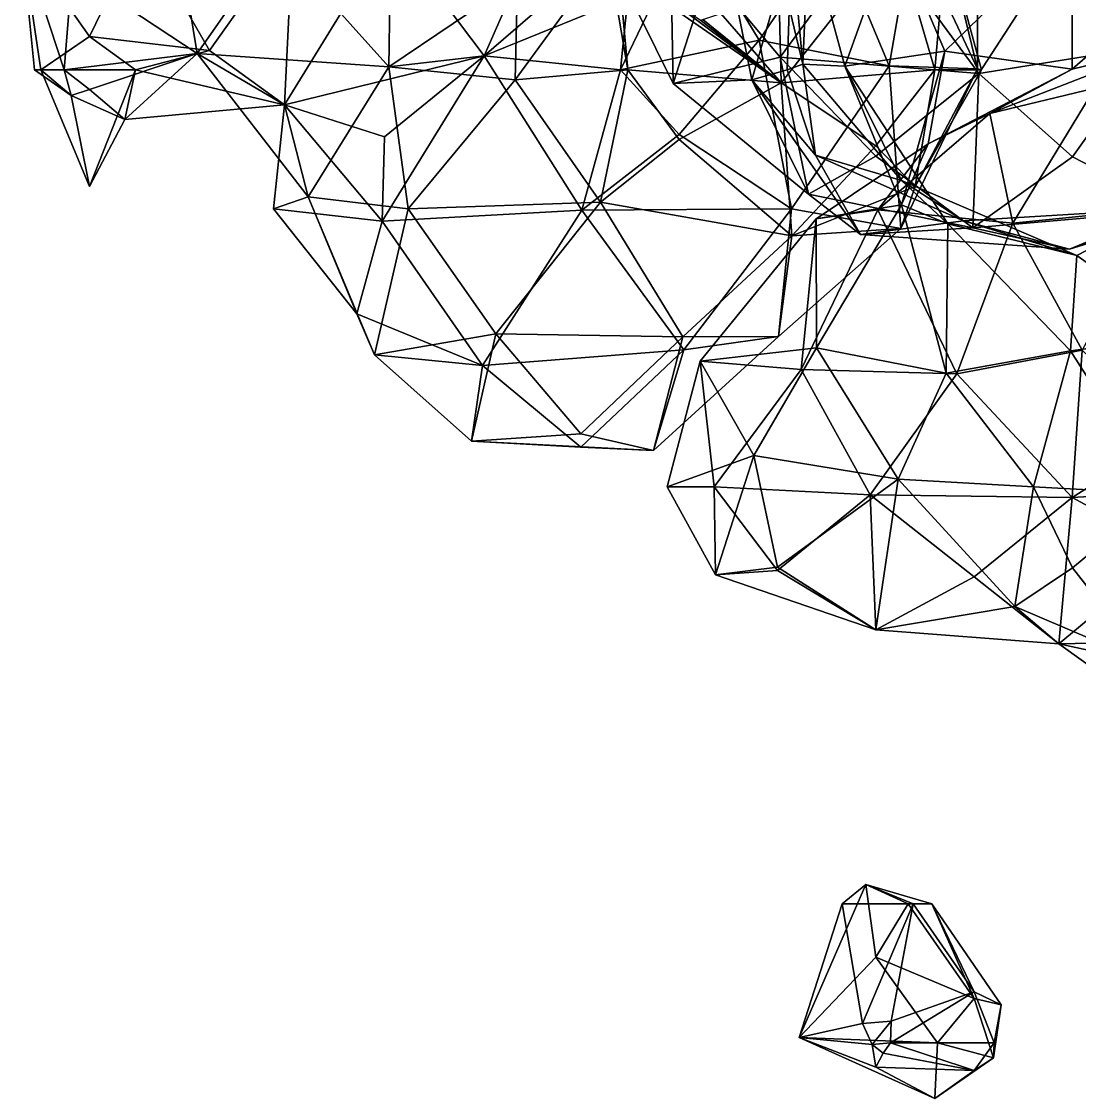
# Model space of a CAD drawing. Extents: x 290083 to 295691, y 4553739 to 4561622.
# Drawn here: x 295165.6 to 295301.2, y 4559380.9 to 4559518.9 of the extents above; entities that cross this region are included whole.
import ezdxf

# ---------------------------------------------------------------- set-up
doc = ezdxf.new("R2010")
doc.units = 0
doc.layers.add('Au_ppm_Pref_-_0_3', color=7, linetype='CONTINUOUS')

msp = doc.modelspace()

# ---------------------------------------------------------------- linework, layer by layer
at = {"layer": 'Au_ppm_Pref_-_0_3'}
for points in [[(295188.1, 4559514.83, 1881.49), (295172.08, 4559525.42, 1883.43), (295184.95, 4559534.07, 1888.29)], [(295198.19, 4559529.26, 1882.15), (295188.1, 4559514.83, 1881.49), (295184.95, 4559534.07, 1888.29)], [(295165.6, 4559529.42, 1877.63), (295174.3, 4559516.99, 1875.41), (295180.87, 4559530.55, 1873.98)], [(295174.3, 4559516.99, 1875.41), (295189.7, 4559515.22, 1873.03), (295180.87, 4559530.55, 1873.98)], [(295200.35, 4559530.27, 1871.75), (295180.87, 4559530.55, 1873.98), (295189.7, 4559515.22, 1873.03)], [(295199.31, 4559508.26, 1875.42), (295200.35, 4559530.27, 1871.75), (295189.7, 4559515.22, 1873.03)], [(295212.66, 4559513.12, 1883.68), (295198.19, 4559529.26, 1882.15), (295212.94, 4559530.41, 1876.85)], [(295224.89, 4559514.54, 1875.94), (295212.94, 4559530.41, 1876.85), (295199.31, 4559508.26, 1875.42)], [(295199.31, 4559508.26, 1875.42), (295212.94, 4559530.41, 1876.85), (295200.35, 4559530.27, 1871.75)], [(295212.66, 4559513.12, 1883.68), (295212.94, 4559530.41, 1876.85), (295224.89, 4559514.54, 1875.94)], [(295240.24, 4559528.95, 1816.74), (295249.13, 4559510.99, 1817.39), (295248.71, 4559531.13, 1811.52)], [(295255.41, 4559530.55, 1822.23), (295249.13, 4559510.99, 1817.39), (295240.24, 4559528.95, 1816.74)], [(295243.32, 4559522.03, 1876.83), (295242.38, 4559512.73, 1873.28), (295251.27, 4559531.22, 1872.88)], [(295251.27, 4559531.22, 1872.88), (295242.38, 4559512.73, 1873.28), (295260.13, 4559516.51, 1873.26)], [(295262.84, 4559514.35, 1811.9), (295274.78, 4559530.62, 1809.46), (295248.71, 4559531.13, 1811.52)], [(295248.71, 4559531.13, 1811.52), (295249.13, 4559510.99, 1817.39), (295262.84, 4559514.35, 1811.9)], [(295259.21, 4559511.43, 1824.02), (295249.13, 4559510.99, 1817.39), (295255.41, 4559530.55, 1822.23)], [(295269.59, 4559530.55, 1873.48), (295251.27, 4559531.22, 1872.88), (295260.13, 4559516.51, 1873.26)], [(295259.21, 4559511.43, 1824.02), (295255.41, 4559530.55, 1822.23), (295264.27, 4559529.01, 1828.85)], [(295269.59, 4559530.55, 1873.48), (295260.13, 4559516.51, 1873.26), (295276.8, 4559513.23, 1875.79)], [(295266.48, 4559530.39, 1840.87), (295265.73, 4559513.45, 1835.38), (295261.62, 4559530.55, 1835.25)], [(295261.62, 4559530.55, 1835.25), (295265.73, 4559513.45, 1835.38), (295264.27, 4559529.01, 1828.85)], [(295288.27, 4559512.26, 1811.3), (295274.78, 4559530.62, 1809.46), (295262.84, 4559514.35, 1811.9)], [(295266.48, 4559530.39, 1840.87), (295271.1, 4559513.2, 1842.31), (295265.73, 4559513.45, 1835.38)], [(295266.48, 4559530.39, 1840.87), (295277.37, 4559530.55, 1846.06), (295271.1, 4559513.2, 1842.31)], [(295279.77, 4559530.55, 1877.82), (295269.59, 4559530.55, 1873.48), (295276.8, 4559513.23, 1875.79)], [(295277.37, 4559530.55, 1846.06), (295283.93, 4559515.12, 1847.93), (295271.1, 4559513.2, 1842.31)], [(295300.26, 4559530.7, 1809.68), (295274.78, 4559530.62, 1809.46), (295288.27, 4559512.26, 1811.3)], [(295279.77, 4559530.55, 1877.82), (295276.8, 4559513.23, 1875.79), (295288.1, 4559512.86, 1882.83)], [(295277.37, 4559530.55, 1846.06), (295300.29, 4559531.07, 1847.25), (295283.93, 4559515.12, 1847.93)], [(295288.17, 4559530.55, 1882.77), (295279.77, 4559530.55, 1877.82), (295288.1, 4559512.86, 1882.83)], [(295300.29, 4559531.07, 1847.25), (295300.24, 4559512.79, 1853.09), (295283.93, 4559515.12, 1847.93)], [(295284.09, 4559529.43, 1889.01), (295288.17, 4559530.55, 1882.77), (295288.1, 4559512.86, 1882.83)], [(295310.48, 4559515.8, 1812.15), (295300.26, 4559530.7, 1809.68), (295288.27, 4559512.26, 1811.3)], [(295300.29, 4559531.07, 1847.25), (295315.94, 4559526.53, 1852.03), (295300.24, 4559512.79, 1853.09)], [(295310.48, 4559515.8, 1812.15), (295323.32, 4559530.21, 1812.26), (295300.26, 4559530.7, 1809.68)], [(295172.08, 4559525.42, 1883.43), (295171.06, 4559512.73, 1878.36), (295165.6, 4559529.42, 1877.63)], [(295167.26, 4559512.73, 1876.83), (295165.6, 4559529.42, 1877.63), (295171.06, 4559512.73, 1878.36)], [(295165.6, 4559529.42, 1877.63), (295168.05, 4559512.73, 1873.88), (295174.3, 4559516.99, 1875.41)], [(295165.6, 4559529.42, 1877.63), (295167.26, 4559512.73, 1876.83), (295168.05, 4559512.73, 1873.88)], [(295188.1, 4559514.83, 1881.49), (295198.19, 4559529.26, 1882.15), (295212.66, 4559513.12, 1883.68)], [(295241.82, 4559529.16, 1888.36), (295243.31, 4559512.73, 1891.81), (295228.86, 4559511.43, 1887.73)], [(295241.82, 4559529.16, 1888.36), (295228.86, 4559511.43, 1887.73), (295229.16, 4559524.24, 1882.77)], [(295241.82, 4559529.16, 1888.36), (295241.01, 4559526.28, 1894.64), (295243.31, 4559512.73, 1891.81)], [(295264.27, 4559529.01, 1828.85), (295263.71, 4559512.73, 1829.31), (295259.21, 4559511.43, 1824.02)], [(295262.69, 4559521.52, 1898.13), (295277.71, 4559529.71, 1895.5), (295262.96, 4559511.06, 1895.24)], [(295277.71, 4559529.71, 1895.5), (295282.65, 4559512.73, 1892.27), (295262.96, 4559511.06, 1895.24)], [(295263.71, 4559512.73, 1829.31), (295264.27, 4559529.01, 1828.85), (295265.73, 4559513.45, 1835.38)], [(295282.65, 4559512.73, 1892.27), (295277.71, 4559529.71, 1895.5), (295284.09, 4559529.43, 1889.01)], [(295284.09, 4559529.43, 1889.01), (295288.65, 4559512.73, 1888.71), (295282.65, 4559512.73, 1892.27)], [(295284.09, 4559529.43, 1889.01), (295288.1, 4559512.86, 1882.83), (295288.65, 4559512.73, 1888.71)], [(295262.96, 4559511.06, 1895.24), (295241.01, 4559526.28, 1894.64), (295247.67, 4559522.45, 1896.99)], [(295262.96, 4559511.06, 1895.24), (295243.31, 4559512.73, 1891.81), (295241.01, 4559526.28, 1894.64)], [(295311.16, 4559515.46, 1859.02), (295300.24, 4559512.79, 1853.09), (295315.94, 4559526.53, 1852.03)], [(295188.1, 4559514.83, 1881.49), (295171.06, 4559512.73, 1878.36), (295172.08, 4559525.42, 1883.43)], [(295237.3, 4559525.25, 1878.59), (295229.16, 4559524.24, 1882.77), (295224.89, 4559514.54, 1875.94)], [(295237.3, 4559525.25, 1878.59), (295224.89, 4559514.54, 1875.94), (295243.32, 4559522.03, 1876.83)], [(295229.16, 4559524.24, 1882.77), (295228.86, 4559511.43, 1887.73), (295212.66, 4559513.12, 1883.68)], [(295229.16, 4559524.24, 1882.77), (295212.66, 4559513.12, 1883.68), (295224.89, 4559514.54, 1875.94)], [(295243.32, 4559522.03, 1876.83), (295224.89, 4559514.54, 1875.94), (295242.38, 4559512.73, 1873.28)], [(295252.61, 4559519.07, 1897.25), (295262.96, 4559511.06, 1895.24), (295247.67, 4559522.45, 1896.99)], [(295262.96, 4559511.06, 1895.24), (295255.21, 4559519.93, 1897.54), (295262.69, 4559521.52, 1898.13)], [(295252.9, 4559519.17, 1897.28), (295262.96, 4559511.06, 1895.24), (295252.61, 4559519.07, 1897.25)], [(295255.21, 4559519.93, 1897.54), (295262.96, 4559511.06, 1895.24), (295252.9, 4559519.17, 1897.28)], [(295174.3, 4559516.99, 1875.41), (295168.05, 4559512.73, 1873.88), (295180.21, 4559512.73, 1874.04)], [(295174.3, 4559516.99, 1875.41), (295180.21, 4559512.73, 1874.04), (295189.7, 4559515.22, 1873.03)], [(295249.9, 4559504.42, 1874.06), (295260.13, 4559516.51, 1873.26), (295242.38, 4559512.73, 1873.28)], [(295249.9, 4559504.42, 1874.06), (295264.28, 4559494.91, 1875.6), (295260.13, 4559516.51, 1873.26)], [(295260.13, 4559516.51, 1873.26), (295264.28, 4559494.91, 1875.6), (295276.8, 4559513.23, 1875.79)], [(295180.21, 4559512.73, 1874.04), (295199.31, 4559508.26, 1875.42), (295189.7, 4559515.22, 1873.03)], [(295278.37, 4559495.41, 1846.82), (295271.1, 4559513.2, 1842.31), (295283.93, 4559515.12, 1847.93)], [(295283.93, 4559515.12, 1847.93), (295281.81, 4559503.24, 1853.07), (295278.37, 4559495.41, 1846.82)], [(295281.81, 4559503.24, 1853.07), (295283.93, 4559515.12, 1847.93), (295300.24, 4559512.79, 1853.09)], [(295310.48, 4559515.8, 1812.15), (295288.27, 4559512.26, 1811.3), (295300.3, 4559501.57, 1813.71)], [(295303.14, 4559510.39, 1863.78), (295289.69, 4559507.11, 1858.07), (295311.16, 4559515.46, 1859.02)], [(295311.16, 4559515.46, 1859.02), (295289.69, 4559507.11, 1858.07), (295300.24, 4559512.79, 1853.09)], [(295300.3, 4559501.57, 1813.71), (295313.52, 4559494.72, 1817.5), (295310.48, 4559515.8, 1812.15)], [(295174.3, 4559510.2, 1877.67), (295171.06, 4559512.73, 1878.36), (295188.1, 4559514.83, 1881.49)], [(295178.83, 4559506.34, 1876.83), (295174.3, 4559510.2, 1877.67), (295188.1, 4559514.83, 1881.49)], [(295199.31, 4559508.26, 1875.42), (295178.83, 4559506.34, 1876.83), (295188.1, 4559514.83, 1881.49)], [(295202.32, 4559496.46, 1882.06), (295188.1, 4559514.83, 1881.49), (295212.66, 4559513.12, 1883.68)], [(295199.31, 4559508.26, 1875.42), (295188.1, 4559514.83, 1881.49), (295202.32, 4559496.46, 1882.06)], [(295224.89, 4559514.54, 1875.94), (295199.31, 4559508.26, 1875.42), (295212.1, 4559504.13, 1873.75)], [(295211.81, 4559493.34, 1874.77), (295224.89, 4559514.54, 1875.94), (295212.1, 4559504.13, 1873.75)], [(295237.42, 4559494.72, 1876.84), (295224.89, 4559514.54, 1875.94), (295211.81, 4559493.34, 1874.77)], [(295242.38, 4559512.73, 1873.28), (295224.89, 4559514.54, 1875.94), (295237.42, 4559494.72, 1876.84)], [(295249.13, 4559510.99, 1817.39), (295266.45, 4559496.78, 1818.45), (295262.84, 4559514.35, 1811.9)], [(295275.1, 4559501.64, 1813.73), (295288.27, 4559512.26, 1811.3), (295262.84, 4559514.35, 1811.9)], [(295266.45, 4559496.78, 1818.45), (295275.1, 4559501.64, 1813.73), (295262.84, 4559514.35, 1811.9)], [(295171.97, 4559509.43, 1876.83), (295167.26, 4559512.73, 1876.83), (295171.06, 4559512.73, 1878.36)], [(295167.26, 4559512.73, 1876.83), (295171.97, 4559509.43, 1876.83), (295168.05, 4559512.73, 1873.88)], [(295171.97, 4559509.43, 1876.83), (295174.3, 4559497.78, 1871.84), (295168.05, 4559512.73, 1873.88)], [(295180.21, 4559512.73, 1874.04), (295168.05, 4559512.73, 1873.88), (295174.3, 4559497.78, 1871.84)], [(295171.97, 4559509.43, 1876.83), (295171.06, 4559512.73, 1878.36), (295174.3, 4559510.2, 1877.67)], [(295178.83, 4559506.34, 1876.83), (295180.21, 4559512.73, 1874.04), (295174.3, 4559497.78, 1871.84)], [(295180.21, 4559512.73, 1874.04), (295178.83, 4559506.34, 1876.83), (295199.31, 4559508.26, 1875.42)], [(295202.32, 4559496.46, 1882.06), (295212.66, 4559513.12, 1883.68), (295215.15, 4559494.91, 1887.27)], [(295215.15, 4559494.91, 1887.27), (295212.66, 4559513.12, 1883.68), (295228.86, 4559511.43, 1887.73)], [(295239.78, 4559495.77, 1887.91), (295228.86, 4559511.43, 1887.73), (295243.31, 4559512.73, 1891.81)], [(295249.9, 4559504.42, 1874.06), (295242.38, 4559512.73, 1873.28), (295237.42, 4559494.72, 1876.84)], [(295239.78, 4559495.77, 1887.91), (295243.31, 4559512.73, 1891.81), (295249.9, 4559503.81, 1891.68)], [(295243.31, 4559512.73, 1891.81), (295262.96, 4559511.06, 1895.24), (295249.9, 4559503.81, 1891.68)], [(295267.36, 4559501.79, 1829.31), (295259.21, 4559511.43, 1824.02), (295263.71, 4559512.73, 1829.31)], [(295282.65, 4559512.73, 1892.27), (295275.1, 4559503, 1891.95), (295262.96, 4559511.06, 1895.24)], [(295267.36, 4559501.79, 1829.31), (295263.71, 4559512.73, 1829.31), (295265.73, 4559513.45, 1835.38)], [(295276.8, 4559513.23, 1875.79), (295264.28, 4559494.91, 1875.6), (295278.3, 4559492.4, 1883.05)], [(295271.1, 4559513.2, 1842.31), (295278.39, 4559498.56, 1835.38), (295265.73, 4559513.45, 1835.38)], [(295267.36, 4559501.79, 1829.31), (295265.73, 4559513.45, 1835.38), (295278.39, 4559498.56, 1835.38)], [(295284.3, 4559492.97, 1840.12), (295271.1, 4559513.2, 1842.31), (295278.37, 4559495.41, 1846.82)], [(295278.39, 4559498.56, 1835.38), (295271.1, 4559513.2, 1842.31), (295284.3, 4559492.97, 1840.12)], [(295280.13, 4559497.79, 1888.71), (295275.1, 4559503, 1891.95), (295282.65, 4559512.73, 1892.27)], [(295287.54, 4559492.46, 1817.16), (295288.27, 4559512.26, 1811.3), (295275.1, 4559501.64, 1813.73)], [(295288.1, 4559512.86, 1882.83), (295276.8, 4559513.23, 1875.79), (295278.3, 4559492.4, 1883.05)], [(295280.13, 4559497.79, 1888.71), (295288.1, 4559512.86, 1882.83), (295278.3, 4559492.4, 1883.05)], [(295280.13, 4559497.79, 1888.71), (295288.65, 4559512.73, 1888.71), (295288.1, 4559512.86, 1882.83)], [(295288.65, 4559512.73, 1888.71), (295280.13, 4559497.79, 1888.71), (295282.65, 4559512.73, 1892.27)], [(295289.69, 4559507.11, 1858.07), (295281.81, 4559503.24, 1853.07), (295300.24, 4559512.79, 1853.09)], [(295287.54, 4559492.46, 1817.16), (295300.3, 4559501.57, 1813.71), (295288.27, 4559512.26, 1811.3)], [(295239.78, 4559495.77, 1887.91), (295215.15, 4559494.91, 1887.27), (295228.86, 4559511.43, 1887.73)], [(295266.45, 4559496.78, 1818.45), (295249.13, 4559510.99, 1817.39), (295259.21, 4559511.43, 1824.02)], [(295262.96, 4559511.06, 1895.24), (295264.33, 4559491.46, 1890.25), (295249.9, 4559503.81, 1891.68)], [(295267.36, 4559501.79, 1829.31), (295273.11, 4559491.6, 1823.63), (295259.21, 4559511.43, 1824.02)], [(295259.21, 4559511.43, 1824.02), (295273.11, 4559491.6, 1823.63), (295266.45, 4559496.78, 1818.45)], [(295275.1, 4559503, 1891.95), (295264.33, 4559491.46, 1890.25), (295262.96, 4559511.06, 1895.24)], [(295178.83, 4559506.34, 1876.83), (295171.97, 4559509.43, 1876.83), (295174.3, 4559510.2, 1877.67)], [(295171.97, 4559509.43, 1876.83), (295178.83, 4559506.34, 1876.83), (295174.3, 4559497.78, 1871.84)], [(295303.14, 4559510.39, 1863.78), (295292.66, 4559493.06, 1863.72), (295289.69, 4559507.11, 1858.07)], [(295292.66, 4559493.06, 1863.72), (295303.14, 4559510.39, 1863.78), (295311.27, 4559494.97, 1867.23)], [(295202.32, 4559496.46, 1882.06), (295197.91, 4559494.91, 1876.83), (295199.31, 4559508.26, 1875.42)], [(295197.91, 4559494.91, 1876.83), (295211.81, 4559493.34, 1874.77), (295199.31, 4559508.26, 1875.42)], [(295212.1, 4559504.13, 1873.75), (295199.31, 4559508.26, 1875.42), (295211.81, 4559493.34, 1874.77)], [(295281.81, 4559503.24, 1853.07), (295289.69, 4559507.11, 1858.07), (295275.35, 4559494.79, 1858.97)], [(295292.66, 4559493.06, 1863.72), (295275.35, 4559494.79, 1858.97), (295289.69, 4559507.11, 1858.07)], [(295264.28, 4559494.91, 1875.6), (295249.9, 4559504.42, 1874.06), (295237.42, 4559494.72, 1876.84)], [(295239.78, 4559495.77, 1887.91), (295249.9, 4559503.81, 1891.68), (295264.33, 4559491.46, 1890.25)], [(295264.33, 4559491.46, 1890.25), (295275.1, 4559503, 1891.95), (295280.13, 4559497.79, 1888.71)], [(295267.44, 4559493.62, 1853.07), (295281.81, 4559503.24, 1853.07), (295275.35, 4559494.79, 1858.97)], [(295281.81, 4559503.24, 1853.07), (295267.44, 4559493.62, 1853.07), (295278.37, 4559495.41, 1846.82)], [(295266.45, 4559496.78, 1818.45), (295287.54, 4559492.46, 1817.16), (295275.1, 4559501.64, 1813.73)], [(295278.39, 4559498.56, 1835.38), (295286.32, 4559493.38, 1829.49), (295267.36, 4559501.79, 1829.31)], [(295286.32, 4559493.38, 1829.49), (295273.11, 4559491.6, 1823.63), (295267.36, 4559501.79, 1829.31)], [(295313.52, 4559494.72, 1817.5), (295300.3, 4559501.57, 1813.71), (295287.54, 4559492.46, 1817.16)], [(295300.84, 4559488.93, 1834.71), (295286.32, 4559493.38, 1829.49), (295278.39, 4559498.56, 1835.38)], [(295300.84, 4559488.93, 1834.71), (295278.39, 4559498.56, 1835.38), (295284.3, 4559492.97, 1840.12)], [(295264.33, 4559491.46, 1890.25), (295280.13, 4559497.79, 1888.71), (295278.3, 4559492.4, 1883.05)], [(295312.48, 4559494.97, 1829.31), (295325.3, 4559497.62, 1823.21), (295299.89, 4559489.73, 1823.26)], [(295325.3, 4559497.62, 1823.21), (295313.52, 4559494.72, 1817.5), (295299.89, 4559489.73, 1823.26)], [(295208.56, 4559481.46, 1876.83), (295197.91, 4559494.91, 1876.83), (295202.32, 4559496.46, 1882.06)], [(295215.15, 4559494.91, 1887.27), (295210.82, 4559476.18, 1882.89), (295202.32, 4559496.46, 1882.06)], [(295210.82, 4559476.18, 1882.89), (295208.56, 4559481.46, 1876.83), (295202.32, 4559496.46, 1882.06)], [(295239.78, 4559495.77, 1887.91), (295226.39, 4559478.87, 1887.32), (295215.15, 4559494.91, 1887.27)], [(295239.78, 4559495.77, 1887.91), (295250.35, 4559478.5, 1888.45), (295226.39, 4559478.87, 1887.32)], [(295239.78, 4559495.77, 1887.91), (295264.33, 4559491.46, 1890.25), (295250.35, 4559478.5, 1888.45)], [(295266.45, 4559496.78, 1818.45), (295273.11, 4559491.6, 1823.63), (295287.54, 4559492.46, 1817.16)], [(295197.91, 4559494.91, 1876.83), (295208.56, 4559481.46, 1876.83), (295211.81, 4559493.34, 1874.77)], [(295215.15, 4559494.91, 1887.27), (295226.39, 4559478.87, 1887.32), (295210.82, 4559476.18, 1882.89)], [(295211.81, 4559493.34, 1874.77), (295224.66, 4559474.84, 1875.66), (295237.42, 4559494.72, 1876.84)], [(295237.42, 4559494.72, 1876.84), (295224.66, 4559474.84, 1875.66), (295250.47, 4559476.83, 1877.04)], [(295250.47, 4559476.83, 1877.04), (295264.28, 4559494.91, 1875.6), (295237.42, 4559494.72, 1876.84)], [(295262.61, 4559478.54, 1882.71), (295264.28, 4559494.91, 1875.6), (295250.47, 4559476.83, 1877.04)], [(295262.61, 4559478.54, 1882.71), (295278.3, 4559492.4, 1883.05), (295264.28, 4559494.91, 1875.6)], [(295285.48, 4559473.77, 1861.16), (295265.5, 4559474.32, 1858.69), (295275.35, 4559494.79, 1858.97)], [(295265.5, 4559474.32, 1858.69), (295267.44, 4559493.62, 1853.07), (295275.35, 4559494.79, 1858.97)], [(295267.48, 4559477.1, 1849.48), (295278.37, 4559495.41, 1846.82), (295267.44, 4559493.62, 1853.07)], [(295267.48, 4559477.1, 1849.48), (295284.12, 4559473.86, 1846.35), (295278.37, 4559495.41, 1846.82)], [(295285.48, 4559473.77, 1861.16), (295275.35, 4559494.79, 1858.97), (295292.66, 4559493.06, 1863.72)], [(295284.12, 4559473.86, 1846.35), (295284.3, 4559492.97, 1840.12), (295278.37, 4559495.41, 1846.82)], [(295312.48, 4559494.97, 1829.31), (295286.32, 4559493.38, 1829.49), (295300.84, 4559488.93, 1834.71)], [(295312.48, 4559494.97, 1829.31), (295299.89, 4559489.73, 1823.26), (295286.32, 4559493.38, 1829.49)], [(295313.52, 4559494.72, 1817.5), (295287.54, 4559492.46, 1817.16), (295299.89, 4559489.73, 1823.26)], [(295301.53, 4559476.81, 1864.26), (295292.66, 4559493.06, 1863.72), (295311.27, 4559494.97, 1867.23)], [(295312.48, 4559494.97, 1829.31), (295300.84, 4559488.93, 1834.71), (295315.2, 4559478.73, 1835.82)], [(295208.56, 4559481.46, 1876.83), (295224.66, 4559474.84, 1875.66), (295211.81, 4559493.34, 1874.77)], [(295267.48, 4559477.1, 1849.48), (295267.44, 4559493.62, 1853.07), (295252.56, 4559475.37, 1853.07)], [(295265.5, 4559474.32, 1858.69), (295252.56, 4559475.37, 1853.07), (295267.44, 4559493.62, 1853.07)], [(295286.32, 4559493.38, 1829.49), (295299.89, 4559489.73, 1823.26), (295273.11, 4559491.6, 1823.63)], [(295300.02, 4559476.69, 1840.94), (295284.3, 4559492.97, 1840.12), (295284.12, 4559473.86, 1846.35)], [(295300.84, 4559488.93, 1834.71), (295284.3, 4559492.97, 1840.12), (295300.02, 4559476.69, 1840.94)], [(295285.48, 4559473.77, 1861.16), (295292.66, 4559493.06, 1863.72), (295301.53, 4559476.81, 1864.26)], [(295262.61, 4559478.54, 1882.71), (295250.35, 4559478.5, 1888.45), (295264.33, 4559491.46, 1890.25)], [(295262.61, 4559478.54, 1882.71), (295264.33, 4559491.46, 1890.25), (295278.3, 4559492.4, 1883.05)], [(295299.89, 4559489.73, 1823.26), (295287.54, 4559492.46, 1817.16), (295273.11, 4559491.6, 1823.63)], [(295300.84, 4559488.93, 1834.71), (295300.02, 4559476.69, 1840.94), (295315.2, 4559478.73, 1835.82)], [(295224.66, 4559474.84, 1875.66), (295208.56, 4559481.46, 1876.83), (295210.82, 4559476.18, 1882.89)], [(295210.82, 4559476.18, 1882.89), (295226.39, 4559478.87, 1887.32), (295223.28, 4559465.13, 1882.05)], [(295223.28, 4559465.13, 1882.05), (295226.39, 4559478.87, 1887.32), (295237.3, 4559466.07, 1886.44)], [(295237.3, 4559466.07, 1886.44), (295226.39, 4559478.87, 1887.32), (295250.35, 4559478.5, 1888.45)], [(295246.59, 4559463.95, 1882.77), (295237.3, 4559466.07, 1886.44), (295250.35, 4559478.5, 1888.45)], [(295262.61, 4559478.54, 1882.71), (295246.59, 4559463.95, 1882.77), (295250.35, 4559478.5, 1888.45)], [(295262.61, 4559478.54, 1882.71), (295250.47, 4559476.83, 1877.04), (295246.59, 4559463.95, 1882.77)], [(295311.74, 4559458.4, 1840.13), (295315.2, 4559478.73, 1835.82), (295300.02, 4559476.69, 1840.94)], [(295224.66, 4559474.84, 1875.66), (295237.3, 4559464.36, 1878.52), (295250.47, 4559476.83, 1877.04)], [(295246.59, 4559463.95, 1882.77), (295250.47, 4559476.83, 1877.04), (295237.3, 4559464.36, 1878.52)], [(295259.46, 4559463.29, 1850.3), (295267.48, 4559477.1, 1849.48), (295252.56, 4559475.37, 1853.07)], [(295267.48, 4559477.1, 1849.48), (295259.46, 4559463.29, 1850.3), (295277.96, 4559460.24, 1848.44)], [(295267.48, 4559477.1, 1849.48), (295277.96, 4559460.24, 1848.44), (295284.12, 4559473.86, 1846.35)], [(295300.02, 4559476.69, 1840.94), (295284.12, 4559473.86, 1846.35), (295295.29, 4559459.28, 1844.77)], [(295301.53, 4559476.81, 1864.26), (295300.24, 4559457.91, 1859.42), (295285.48, 4559473.77, 1861.16)], [(295311.74, 4559458.4, 1840.13), (295300.02, 4559476.69, 1840.94), (295295.29, 4559459.28, 1844.77)], [(295301.53, 4559476.81, 1864.26), (295312.89, 4559465.91, 1862.74), (295300.24, 4559457.91, 1859.42)], [(295223.28, 4559465.13, 1882.05), (295224.66, 4559474.84, 1875.66), (295210.82, 4559476.18, 1882.89)], [(295237.3, 4559464.36, 1878.52), (295224.66, 4559474.84, 1875.66), (295223.28, 4559465.13, 1882.05)], [(295254.35, 4559459.28, 1856.91), (295248.34, 4559459.28, 1853.07), (295252.56, 4559475.37, 1853.07)], [(295252.56, 4559475.37, 1853.07), (295248.34, 4559459.28, 1853.07), (295259.46, 4559463.29, 1850.3)], [(295265.5, 4559474.32, 1858.69), (295254.35, 4559459.28, 1856.91), (295252.56, 4559475.37, 1853.07)], [(295265.5, 4559474.32, 1858.69), (295274.36, 4559458.24, 1859.39), (295254.35, 4559459.28, 1856.91)], [(295285.48, 4559473.77, 1861.16), (295274.36, 4559458.24, 1859.39), (295265.5, 4559474.32, 1858.69)], [(295274.36, 4559458.24, 1859.39), (295285.48, 4559473.77, 1861.16), (295300.24, 4559457.91, 1859.42)], [(295277.96, 4559460.24, 1848.44), (295295.29, 4559459.28, 1844.77), (295284.12, 4559473.86, 1846.35)], [(295246.59, 4559463.95, 1882.77), (295223.28, 4559465.13, 1882.05), (295237.3, 4559466.07, 1886.44)], [(295300.24, 4559457.91, 1859.42), (295312.89, 4559465.91, 1862.74), (295325.62, 4559459.42, 1858.99)], [(295237.3, 4559464.36, 1878.52), (295223.28, 4559465.13, 1882.05), (295246.59, 4559463.95, 1882.77)], [(295248.34, 4559459.28, 1853.07), (295254.53, 4559448, 1853.07), (295259.46, 4559463.29, 1850.3)], [(295254.53, 4559448, 1853.07), (295262.5, 4559448.99, 1849.64), (295259.46, 4559463.29, 1850.3)], [(295277.96, 4559460.24, 1848.44), (295259.46, 4559463.29, 1850.3), (295262.5, 4559448.99, 1849.64)], [(295277.96, 4559460.24, 1848.44), (295262.5, 4559448.99, 1849.64), (295275.07, 4559440.93, 1852.84)], [(295277.96, 4559460.24, 1848.44), (295275.07, 4559440.93, 1852.84), (295292.91, 4559443.95, 1847.45)], [(295292.91, 4559443.95, 1847.45), (295295.29, 4559459.28, 1844.77), (295277.96, 4559460.24, 1848.44)], [(295254.35, 4559459.28, 1856.91), (295254.53, 4559448, 1853.07), (295248.34, 4559459.28, 1853.07)], [(295254.35, 4559459.28, 1856.91), (295274.36, 4559458.24, 1859.39), (295262.5, 4559448.57, 1856.64)], [(295254.35, 4559459.28, 1856.91), (295262.5, 4559448.57, 1856.64), (295254.53, 4559448, 1853.07)], [(295292.91, 4559443.95, 1847.45), (295300.3, 4559448.91, 1843.67), (295295.29, 4559459.28, 1844.77)], [(295300.3, 4559448.91, 1843.67), (295311.74, 4559458.4, 1840.13), (295295.29, 4559459.28, 1844.77)], [(295325.62, 4559459.42, 1858.99), (295312.89, 4559451.06, 1855.81), (295300.24, 4559457.91, 1859.42)], [(295311.74, 4559458.4, 1840.13), (295300.3, 4559448.91, 1843.67), (295309.83, 4559436.7, 1845.68)], [(295274.36, 4559458.24, 1859.39), (295275.07, 4559440.93, 1852.84), (295262.5, 4559448.57, 1856.64)], [(295274.36, 4559458.24, 1859.39), (295287.7, 4559447.73, 1856.92), (295275.07, 4559440.93, 1852.84)], [(295274.36, 4559458.24, 1859.39), (295300.24, 4559457.91, 1859.42), (295287.7, 4559447.73, 1856.92)], [(295300.24, 4559457.91, 1859.42), (295298.54, 4559439.16, 1852.76), (295287.7, 4559447.73, 1856.92)], [(295300.24, 4559457.91, 1859.42), (295312.89, 4559451.06, 1855.81), (295298.54, 4559439.16, 1852.76)], [(295325.48, 4559439.71, 1854.91), (295298.54, 4559439.16, 1852.76), (295312.89, 4559451.06, 1855.81)], [(295262.5, 4559448.99, 1849.64), (295254.53, 4559448, 1853.07), (295275.07, 4559440.93, 1852.84)], [(295292.91, 4559443.95, 1847.45), (295309.83, 4559436.7, 1845.68), (295300.3, 4559448.91, 1843.67)], [(295262.5, 4559448.57, 1856.64), (295275.07, 4559440.93, 1852.84), (295254.53, 4559448, 1853.07)], [(295275.07, 4559440.93, 1852.84), (295287.7, 4559447.73, 1856.92), (295298.54, 4559439.16, 1852.76)], [(295275.07, 4559440.93, 1852.84), (295298.54, 4559439.16, 1852.76), (295292.91, 4559443.95, 1847.45)], [(295292.91, 4559443.95, 1847.45), (295298.54, 4559439.16, 1852.76), (295309.83, 4559436.7, 1845.68)], [(295298.54, 4559439.16, 1852.76), (295325.48, 4559439.71, 1854.91), (295312.1, 4559429.47, 1852.32)], [(295309.83, 4559436.7, 1845.68), (295298.54, 4559439.16, 1852.76), (295312.1, 4559429.47, 1852.32)], [(295265.28, 4559388.7, 1828.71), (295273.79, 4559408.3, 1829.53), (295275.1, 4559398.99, 1831.59)], [(295273.79, 4559408.3, 1829.53), (295265.28, 4559388.7, 1828.71), (295270.76, 4559405.82, 1827.27)], [(295279.86, 4559405.82, 1827.07), (295273.79, 4559408.3, 1829.53), (295270.76, 4559405.82, 1827.27)], [(295279.86, 4559405.82, 1827.07), (295282.25, 4559405.82, 1829.31), (295273.79, 4559408.3, 1829.53)], [(295273.79, 4559408.3, 1829.53), (295282.25, 4559405.82, 1829.31), (295279.25, 4559405.82, 1831.27)], [(295275.1, 4559398.99, 1831.59), (295273.79, 4559408.3, 1829.53), (295279.25, 4559405.82, 1831.27)], [(295273.36, 4559390.47, 1823.37), (295270.76, 4559405.82, 1827.27), (295265.28, 4559388.7, 1828.71)], [(295279.86, 4559405.82, 1827.07), (295270.76, 4559405.82, 1827.27), (295273.36, 4559390.47, 1823.37)], [(295279.86, 4559405.82, 1827.07), (295273.36, 4559390.47, 1823.37), (295277.07, 4559390.79, 1823.37)], [(295287.7, 4559393.7, 1831.21), (295275.1, 4559398.99, 1831.59), (295279.25, 4559405.82, 1831.27)], [(295277.07, 4559390.79, 1823.37), (295287.7, 4559394.54, 1827.13), (295279.86, 4559405.82, 1827.07)], [(295287.7, 4559393.7, 1831.21), (295279.25, 4559405.82, 1831.27), (295282.25, 4559405.82, 1829.31)], [(295287.7, 4559394.54, 1827.13), (295282.25, 4559405.82, 1829.31), (295279.86, 4559405.82, 1827.07)], [(295287.7, 4559394.54, 1827.13), (295291.15, 4559392.89, 1829.31), (295282.25, 4559405.82, 1829.31)], [(295287.7, 4559393.7, 1831.21), (295282.25, 4559405.82, 1829.31), (295291.15, 4559392.89, 1829.31)], [(295275.1, 4559398.99, 1831.59), (295283, 4559388.01, 1831.52), (295265.28, 4559388.7, 1828.71)], [(295287.7, 4559393.7, 1831.21), (295283, 4559388.01, 1831.52), (295275.1, 4559398.99, 1831.59)], [(295287.7, 4559394.54, 1827.13), (295277.07, 4559390.79, 1823.37), (295276.98, 4559388.01, 1823.37)], [(295287.7, 4559394.54, 1827.13), (295276.98, 4559388.01, 1823.37), (295290.24, 4559388.01, 1828.12)], [(295290.18, 4559386.08, 1830.03), (295283, 4559388.01, 1831.52), (295287.7, 4559393.7, 1831.21)], [(295287.7, 4559394.54, 1827.13), (295290.24, 4559388.01, 1828.12), (295291.15, 4559392.89, 1829.31)], [(295290.18, 4559386.08, 1830.03), (295287.7, 4559393.7, 1831.21), (295291.15, 4559392.89, 1829.31)], [(295290.18, 4559386.08, 1830.03), (295291.15, 4559392.89, 1829.31), (295290.24, 4559388.01, 1828.12)], [(295277.07, 4559390.79, 1823.37), (295273.36, 4559390.47, 1823.37), (295274.64, 4559387.78, 1823.23)], [(295277.07, 4559390.79, 1823.37), (295274.64, 4559387.78, 1823.23), (295276.98, 4559388.01, 1823.37)], [(295265.28, 4559388.7, 1828.71), (295274.64, 4559387.78, 1823.23), (295273.36, 4559390.47, 1823.37)], [(295282.66, 4559380.88, 1829.31), (295265.28, 4559388.7, 1828.71), (295283, 4559388.01, 1831.52)], [(295265.28, 4559388.7, 1828.71), (295282.66, 4559380.88, 1829.31), (295275.1, 4559384.88, 1824.42)], [(295265.28, 4559388.7, 1828.71), (295275.1, 4559384.88, 1824.42), (295274.64, 4559387.78, 1823.23)], [(295276.02, 4559386.7, 1823.37), (295276.98, 4559388.01, 1823.37), (295274.64, 4559387.78, 1823.23)], [(295287.7, 4559384.48, 1828.14), (295276.98, 4559388.01, 1823.37), (295276.02, 4559386.7, 1823.37)], [(295287.7, 4559384.48, 1828.14), (295290.24, 4559388.01, 1828.12), (295276.98, 4559388.01, 1823.37)], [(295282.66, 4559380.88, 1829.31), (295283, 4559388.01, 1831.52), (295290.18, 4559386.08, 1830.03)], [(295290.18, 4559386.08, 1830.03), (295290.24, 4559388.01, 1828.12), (295287.7, 4559384.48, 1828.14)], [(295275.1, 4559384.88, 1824.42), (295276.02, 4559386.7, 1823.37), (295274.64, 4559387.78, 1823.23)], [(295287.7, 4559384.48, 1828.14), (295276.02, 4559386.7, 1823.37), (295275.1, 4559384.88, 1824.42)], [(295282.66, 4559380.88, 1829.31), (295290.18, 4559386.08, 1830.03), (295287.7, 4559384.48, 1828.14)], [(295287.7, 4559384.48, 1828.14), (295275.1, 4559384.88, 1824.42), (295282.66, 4559380.88, 1829.31)]]:
    msp.add_3dface(points, dxfattribs=at)

doc.saveas('drawing.dxf')
